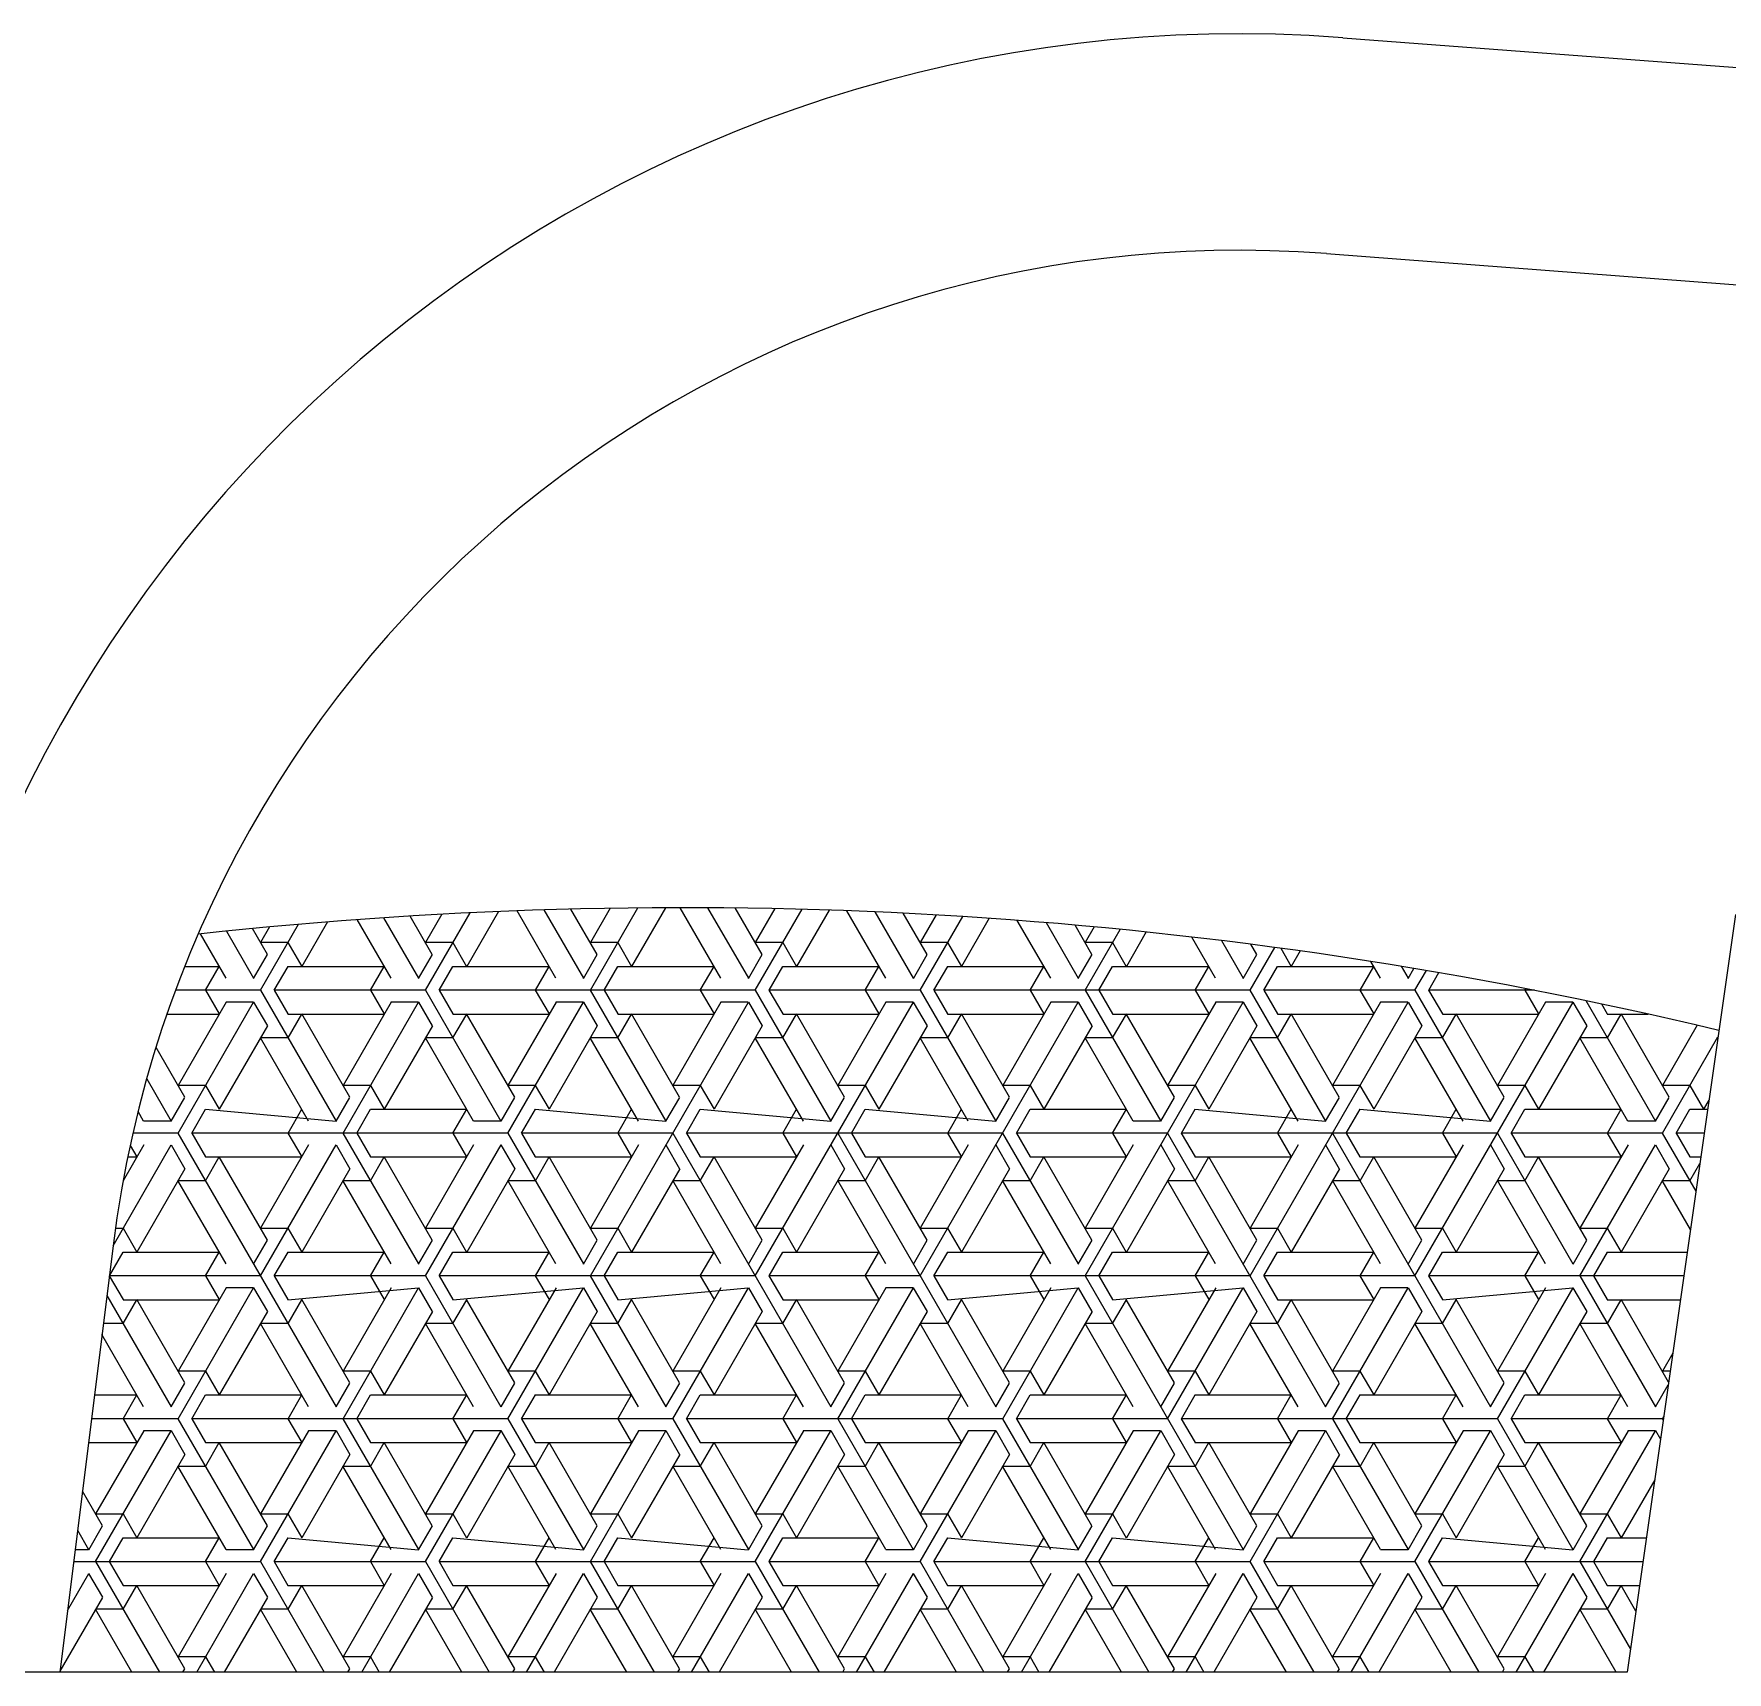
# Model space of a CAD drawing. Header units: inches. Extents: x 10 to 52.5, y 12.2 to 37.
# Drawn here: x 50.5187 to 50.8943, y 19.5071 to 19.8704 of the extents above; entities that cross this region are included whole.
import ezdxf

# ---------------------------------------------------------------- set-up
doc = ezdxf.new("R2010")
doc.units = ezdxf.units.IN
doc.header["$MEASUREMENT"] = 0
doc.layers.add('02', color=2, linetype='Continuous')

msp = doc.modelspace()

# ---------------------------------------------------------------- linework, layer by layer
at = {"layer": '02'}
for p, q in [((50.809, 19.86953), (51.01487, 19.85394)), ((50.80538, 19.82167), (51.01125, 19.80607)), ((50.59629, 19.67439), (50.60403, 19.66098)), ((50.60708, 19.66626), (50.60217, 19.67477)), ((50.60557, 19.65832), (50.61549, 19.6755)), ((50.60921, 19.67518), (50.60557, 19.66888)), ((50.62175, 19.67578), (50.61472, 19.6636)), ((50.63451, 19.66098), (50.62588, 19.67594)), ((50.63185, 19.67615), (50.64061, 19.66098)), ((50.64366, 19.66626), (50.63785, 19.67631)), ((50.64215, 19.65832), (50.65269, 19.67658)), ((50.64655, 19.67649), (50.64215, 19.66888)), ((50.65881, 19.67662), (50.65129, 19.6636)), ((50.67109, 19.66098), (50.66206, 19.67662)), ((50.66816, 19.67661), (50.67719, 19.66098)), ((50.68023, 19.66626), (50.67429, 19.67656)), ((50.68308, 19.67641), (50.67873, 19.66888)), ((50.67873, 19.65832), (50.68909, 19.67627)), ((50.69508, 19.67609), (50.68787, 19.6636)), ((50.70767, 19.66098), (50.69902, 19.67595)), ((50.70526, 19.6757), (50.71376, 19.66098)), ((50.71681, 19.66626), (50.71153, 19.67541)), ((50.71885, 19.67502), (50.7153, 19.66888)), ((50.7153, 19.65832), (50.72474, 19.67466)), ((50.73061, 19.67427), (50.72445, 19.6636)), ((50.8961, 19.67512), (50.8721, 19.50712)), ((50.56136, 19.66098), (50.55569, 19.6708)), ((50.56143, 19.67141), (50.56746, 19.66098)), ((50.57051, 19.66626), (50.5672, 19.67199)), ((50.569, 19.65832), (50.57744, 19.67294)), ((50.57101, 19.67236), (50.569, 19.66888)), ((50.58384, 19.67347), (50.57814, 19.6636)), ((50.59794, 19.66098), (50.59043, 19.67398)), ((50.74424, 19.66098), (50.73683, 19.67382)), ((50.74322, 19.67332), (50.75034, 19.66098)), ((50.75339, 19.66626), (50.74963, 19.67277)), ((50.7539, 19.67238), (50.75188, 19.66888)), ((50.75188, 19.65832), (50.75967, 19.67182)), ((50.76543, 19.67124), (50.76102, 19.6636)), ((50.57507, 19.66887), (50.56898, 19.66887)), ((50.57508, 19.6689), (50.57813, 19.66362)), ((50.61165, 19.66887), (50.60555, 19.66887)), ((50.61165, 19.6689), (50.6147, 19.66362)), ((50.64822, 19.66887), (50.64213, 19.66887)), ((50.64823, 19.6689), (50.65128, 19.66362)), ((50.6848, 19.66887), (50.6787, 19.66887)), ((50.68481, 19.6689), (50.68785, 19.66362)), ((50.72138, 19.66887), (50.71528, 19.66887)), ((50.72138, 19.6689), (50.72443, 19.66362)), ((50.75795, 19.66887), (50.75186, 19.66887)), ((50.75796, 19.6689), (50.76101, 19.66362)), ((50.78082, 19.66098), (50.77554, 19.67012)), ((50.78209, 19.66934), (50.78691, 19.66098)), ((50.78846, 19.65832), (50.79394, 19.66782)), ((50.78996, 19.66626), (50.78866, 19.66852)), ((50.79526, 19.66764), (50.79758, 19.66362)), ((50.79959, 19.66704), (50.7976, 19.6636)), ((50.55221, 19.6636), (50.55983, 19.6636)), ((50.55681, 19.65832), (50.55985, 19.6636)), ((50.56747, 19.66096), (50.57052, 19.66624)), ((50.57205, 19.65832), (50.57509, 19.6636)), ((50.57507, 19.6636), (50.59641, 19.6636)), ((50.59338, 19.65832), (50.59643, 19.6636)), ((50.60405, 19.66096), (50.6071, 19.66624)), ((50.60862, 19.65832), (50.61167, 19.6636)), ((50.61165, 19.6636), (50.63298, 19.6636)), ((50.62996, 19.65832), (50.63301, 19.6636)), ((50.64063, 19.66096), (50.64367, 19.66624)), ((50.6452, 19.65832), (50.64825, 19.6636)), ((50.64822, 19.6636), (50.66956, 19.6636)), ((50.66653, 19.65832), (50.66958, 19.6636)), ((50.6772, 19.66096), (50.68025, 19.66624)), ((50.68177, 19.65832), (50.68482, 19.6636)), ((50.6848, 19.6636), (50.70614, 19.6636)), ((50.70311, 19.65832), (50.70616, 19.6636)), ((50.71378, 19.66096), (50.71683, 19.66624)), ((50.71835, 19.65832), (50.7214, 19.6636)), ((50.72138, 19.6636), (50.74271, 19.6636)), ((50.73969, 19.65832), (50.74274, 19.6636)), ((50.75036, 19.66096), (50.7534, 19.66624)), ((50.75493, 19.65832), (50.75798, 19.6636)), ((50.75795, 19.6636), (50.77929, 19.6636)), ((50.77626, 19.65832), (50.77931, 19.6636)), ((50.78693, 19.66096), (50.78998, 19.66624)), ((50.7915, 19.65832), (50.79455, 19.6636)), ((50.79453, 19.6636), (50.81586, 19.6636)), ((50.81284, 19.65832), (50.81589, 19.6636)), ((50.81739, 19.66098), (50.81524, 19.66471)), ((50.82196, 19.66364), (50.82349, 19.66098)), ((50.82351, 19.66096), (50.82478, 19.66317)), ((50.82503, 19.65832), (50.82756, 19.6627)), ((50.82808, 19.65832), (50.83033, 19.66222)), ((50.56898, 19.65832), (50.55018, 19.65832)), ((50.56138, 19.65568), (50.55071, 19.6372)), ((50.55071, 19.62665), (50.56747, 19.65568)), ((50.55679, 19.65834), (50.55984, 19.65306)), ((50.56745, 19.65568), (50.56136, 19.65568)), ((50.56746, 19.6557), (50.57051, 19.65042)), ((50.56898, 19.65834), (50.58575, 19.6293)), ((50.60555, 19.65832), (50.57202, 19.65832)), ((50.57203, 19.65834), (50.57508, 19.65306)), ((50.59795, 19.65568), (50.58729, 19.6372)), ((50.58729, 19.62665), (50.60405, 19.65568)), ((50.59337, 19.65834), (50.59641, 19.65306)), ((50.60403, 19.65568), (50.59793, 19.65568)), ((50.60403, 19.6557), (50.60708, 19.65042)), ((50.60556, 19.65834), (50.62232, 19.6293)), ((50.6787, 19.65832), (50.6086, 19.65832)), ((50.60861, 19.65834), (50.61165, 19.65306)), ((50.63453, 19.65568), (50.62386, 19.6372)), ((50.62386, 19.62665), (50.64063, 19.65568)), ((50.62994, 19.65834), (50.63299, 19.65306)), ((50.6406, 19.65568), (50.63451, 19.65568)), ((50.64061, 19.6557), (50.64366, 19.65042)), ((50.64213, 19.65834), (50.6589, 19.6293)), ((50.64215, 19.59497), (50.6772, 19.65568)), ((50.64518, 19.65834), (50.64823, 19.65306)), ((50.67111, 19.65568), (50.66044, 19.6372)), ((50.66652, 19.65834), (50.66957, 19.65306)), ((50.67718, 19.65568), (50.67108, 19.65568)), ((50.67719, 19.6557), (50.68023, 19.65042)), ((50.67871, 19.65834), (50.69547, 19.6293)), ((50.67873, 19.59497), (50.71378, 19.65568)), ((50.71528, 19.65832), (50.68175, 19.65832)), ((50.68176, 19.65834), (50.68481, 19.65306)), ((50.70768, 19.65568), (50.69701, 19.6372)), ((50.70309, 19.65834), (50.70614, 19.65306)), ((50.71376, 19.65568), (50.70766, 19.65568)), ((50.71376, 19.6557), (50.71681, 19.65042)), ((50.71529, 19.65834), (50.73205, 19.6293)), ((50.7153, 19.59497), (50.75036, 19.65568)), ((50.71833, 19.65834), (50.72138, 19.65306)), ((50.78843, 19.65832), (50.71833, 19.65832)), ((50.74426, 19.65568), (50.73359, 19.6372)), ((50.73967, 19.65834), (50.74272, 19.65306)), ((50.75033, 19.65568), (50.74424, 19.65568)), ((50.75034, 19.6557), (50.75339, 19.65042)), ((50.75186, 19.65834), (50.76863, 19.6293)), ((50.75188, 19.59497), (50.78693, 19.65568)), ((50.75491, 19.65834), (50.75796, 19.65306)), ((50.78084, 19.65568), (50.77017, 19.6372)), ((50.77625, 19.65834), (50.77929, 19.65306)), ((50.78691, 19.65568), (50.78081, 19.65568)), ((50.78691, 19.6557), (50.78996, 19.65042)), ((50.78844, 19.65834), (50.8052, 19.6293)), ((50.78846, 19.59497), (50.82351, 19.65568)), ((50.82501, 19.65832), (50.79148, 19.65832)), ((50.79149, 19.65834), (50.79453, 19.65306)), ((50.81741, 19.65568), (50.80674, 19.6372)), ((50.81282, 19.65834), (50.81587, 19.65306)), ((50.82348, 19.65568), (50.81739, 19.65568)), ((50.82349, 19.6557), (50.82654, 19.65042)), ((50.82501, 19.65834), (50.84178, 19.6293)), ((50.82503, 19.59497), (50.86008, 19.65568)), ((50.82806, 19.65834), (50.83111, 19.65306)), ((50.85154, 19.65832), (50.82806, 19.65832)), ((50.85399, 19.65568), (50.84332, 19.6372)), ((50.8494, 19.65834), (50.85245, 19.65306)), ((50.84942, 19.65832), (50.84963, 19.65869)), ((50.86006, 19.65568), (50.85396, 19.65568)), ((50.86007, 19.6557), (50.86311, 19.65042)), ((50.86293, 19.65602), (50.87835, 19.6293)), ((50.54828, 19.65304), (50.55983, 19.65304)), ((50.57507, 19.65304), (50.59641, 19.65304)), ((50.57509, 19.64776), (50.57814, 19.65304)), ((50.58879, 19.63458), (50.57813, 19.65306)), ((50.61165, 19.65304), (50.63298, 19.65304)), ((50.61167, 19.64776), (50.61472, 19.65304)), ((50.62537, 19.63458), (50.6147, 19.65306)), ((50.64822, 19.65304), (50.66956, 19.65304)), ((50.64825, 19.64776), (50.65129, 19.65304)), ((50.66195, 19.63458), (50.65128, 19.65306)), ((50.6848, 19.65304), (50.70614, 19.65304)), ((50.68482, 19.64776), (50.68787, 19.65304)), ((50.69852, 19.63458), (50.68785, 19.65306)), ((50.72138, 19.65304), (50.74271, 19.65304)), ((50.7214, 19.64776), (50.72445, 19.65304)), ((50.7351, 19.63458), (50.72443, 19.65306)), ((50.75795, 19.65304), (50.77929, 19.65304)), ((50.75798, 19.64776), (50.76102, 19.65304)), ((50.77167, 19.63458), (50.76101, 19.65306)), ((50.79453, 19.65304), (50.81586, 19.65304)), ((50.79455, 19.64776), (50.7976, 19.65304)), ((50.80825, 19.63458), (50.79758, 19.65306)), ((50.8311, 19.65304), (50.85244, 19.65304)), ((50.83113, 19.64776), (50.83418, 19.65304)), ((50.84483, 19.63458), (50.83416, 19.65306)), ((50.8664, 19.65529), (50.86769, 19.65306)), ((50.86768, 19.65304), (50.87677, 19.65304)), ((50.8677, 19.64776), (50.87075, 19.65304)), ((50.8814, 19.63458), (50.87073, 19.65306)), ((50.57052, 19.6504), (50.55985, 19.63193)), ((50.6071, 19.6504), (50.59643, 19.63193)), ((50.64367, 19.6504), (50.63301, 19.63193)), ((50.68025, 19.6504), (50.66958, 19.63193)), ((50.71683, 19.6504), (50.70616, 19.63193)), ((50.7534, 19.6504), (50.74274, 19.63193)), ((50.78998, 19.6504), (50.77931, 19.63193)), ((50.82656, 19.6504), (50.81589, 19.63193)), ((50.86313, 19.6504), (50.85246, 19.63193)), ((50.8876, 19.65056), (50.8799, 19.6372)), ((50.8799, 19.62665), (50.89222, 19.64799)), ((50.55222, 19.63458), (50.54584, 19.64564)), ((50.57965, 19.6293), (50.56898, 19.64778)), ((50.57507, 19.64776), (50.56898, 19.64776)), ((50.61165, 19.64776), (50.60555, 19.64776)), ((50.61623, 19.6293), (50.60556, 19.64778)), ((50.6528, 19.6293), (50.64213, 19.64778)), ((50.64822, 19.64776), (50.64213, 19.64776)), ((50.6848, 19.64776), (50.6787, 19.64776)), ((50.68938, 19.6293), (50.67871, 19.64778)), ((50.72138, 19.64776), (50.71528, 19.64776)), ((50.72595, 19.6293), (50.71529, 19.64778)), ((50.76253, 19.6293), (50.75186, 19.64778)), ((50.75795, 19.64776), (50.75186, 19.64776)), ((50.79453, 19.64776), (50.78843, 19.64776)), ((50.79911, 19.6293), (50.78844, 19.64778)), ((50.83568, 19.6293), (50.82501, 19.64778)), ((50.8311, 19.64776), (50.82501, 19.64776)), ((50.86768, 19.64776), (50.86158, 19.64776)), ((50.87226, 19.6293), (50.86159, 19.64778)), ((50.54376, 19.63867), (50.54917, 19.6293)), ((50.55678, 19.6372), (50.55069, 19.6372)), ((50.55679, 19.63722), (50.55984, 19.63194)), ((50.59336, 19.6372), (50.58726, 19.6372)), ((50.59337, 19.63722), (50.59641, 19.63194)), ((50.62994, 19.6372), (50.62384, 19.6372)), ((50.62994, 19.63722), (50.63299, 19.63194)), ((50.66651, 19.6372), (50.66042, 19.6372)), ((50.66652, 19.63722), (50.66957, 19.63194)), ((50.70309, 19.6372), (50.69699, 19.6372)), ((50.70309, 19.63722), (50.70614, 19.63194)), ((50.73966, 19.6372), (50.73357, 19.6372)), ((50.73967, 19.63722), (50.74272, 19.63194)), ((50.77624, 19.6372), (50.77014, 19.6372)), ((50.77625, 19.63722), (50.77929, 19.63194)), ((50.81282, 19.6372), (50.80672, 19.6372)), ((50.81282, 19.63722), (50.81587, 19.63194)), ((50.84939, 19.6372), (50.8433, 19.6372)), ((50.8494, 19.63722), (50.85245, 19.63194)), ((50.88597, 19.6372), (50.87987, 19.6372)), ((50.88597, 19.63722), (50.88902, 19.63194)), ((50.54919, 19.62929), (50.55223, 19.63456)), ((50.58576, 19.62929), (50.58881, 19.63456)), ((50.62234, 19.62929), (50.62539, 19.63456)), ((50.65891, 19.62929), (50.66196, 19.63456)), ((50.69549, 19.62929), (50.69854, 19.63456)), ((50.73207, 19.62929), (50.73512, 19.63456)), ((50.76864, 19.62929), (50.77169, 19.63456)), ((50.80522, 19.62929), (50.80827, 19.63456)), ((50.8418, 19.62929), (50.84484, 19.63456)), ((50.87837, 19.62929), (50.88142, 19.63456)), ((50.89022, 19.63396), (50.88904, 19.63193)), ((50.54307, 19.6293), (50.54184, 19.63143)), ((50.54916, 19.62928), (50.54307, 19.62928)), ((50.55376, 19.62665), (50.55681, 19.63193)), ((50.55678, 19.63192), (50.58574, 19.62928)), ((50.57509, 19.62665), (50.57814, 19.63193)), ((50.59033, 19.62665), (50.59338, 19.63193)), ((50.59336, 19.63192), (50.6147, 19.63192)), ((50.61167, 19.62665), (50.61472, 19.63193)), ((50.62232, 19.62928), (50.61622, 19.62928)), ((50.62691, 19.62665), (50.62996, 19.63193)), ((50.62994, 19.63192), (50.65889, 19.62928)), ((50.64825, 19.62665), (50.65129, 19.63193)), ((50.66349, 19.62665), (50.66653, 19.63193)), ((50.66651, 19.63192), (50.69547, 19.62928)), ((50.68482, 19.62665), (50.68787, 19.63193)), ((50.70006, 19.62665), (50.70311, 19.63193)), ((50.70309, 19.63192), (50.73204, 19.62928)), ((50.7214, 19.62665), (50.72445, 19.63193)), ((50.73664, 19.62665), (50.73969, 19.63193)), ((50.73966, 19.63192), (50.761, 19.63192)), ((50.75798, 19.62665), (50.76102, 19.63193)), ((50.76862, 19.62928), (50.76252, 19.62928)), ((50.77322, 19.62665), (50.77626, 19.63193)), ((50.77624, 19.63192), (50.8052, 19.62928)), ((50.79455, 19.62665), (50.7976, 19.63193)), ((50.80979, 19.62665), (50.81284, 19.63193)), ((50.81282, 19.63192), (50.84177, 19.62928)), ((50.83113, 19.62665), (50.83418, 19.63193)), ((50.84637, 19.62665), (50.84942, 19.63193)), ((50.84939, 19.63192), (50.87073, 19.63192)), ((50.8677, 19.62665), (50.87075, 19.63193)), ((50.87835, 19.62928), (50.87225, 19.62928)), ((50.88294, 19.62665), (50.88599, 19.63193)), ((50.88597, 19.63192), (50.88992, 19.63192)), ((50.55069, 19.62664), (50.5407, 19.62664)), ((50.55069, 19.62666), (50.58575, 19.56595)), ((50.55374, 19.62666), (50.55679, 19.62138)), ((50.62384, 19.62664), (50.55374, 19.62664)), ((50.57508, 19.62666), (50.57813, 19.62138)), ((50.58727, 19.62666), (50.60403, 19.59763)), ((50.59032, 19.62666), (50.59337, 19.62138)), ((50.61165, 19.62666), (50.6147, 19.62138)), ((50.62385, 19.62666), (50.64061, 19.59763)), ((50.62689, 19.62666), (50.62994, 19.62138)), ((50.66042, 19.62664), (50.62689, 19.62664)), ((50.64823, 19.62666), (50.65128, 19.62138)), ((50.66042, 19.62666), (50.69547, 19.56595)), ((50.73357, 19.62664), (50.66346, 19.62664)), ((50.66347, 19.62666), (50.66652, 19.62138)), ((50.68481, 19.62666), (50.68785, 19.62138)), ((50.697, 19.62666), (50.73205, 19.56595)), ((50.70005, 19.62666), (50.70309, 19.62138)), ((50.72138, 19.62666), (50.72443, 19.62138)), ((50.73357, 19.62666), (50.75034, 19.59763)), ((50.73662, 19.62666), (50.73967, 19.62138)), ((50.77014, 19.62664), (50.73662, 19.62664)), ((50.75796, 19.62666), (50.76101, 19.62138)), ((50.77015, 19.62666), (50.8052, 19.56595)), ((50.8433, 19.62664), (50.77319, 19.62664)), ((50.7732, 19.62666), (50.77625, 19.62138)), ((50.79453, 19.62666), (50.79758, 19.62138)), ((50.80673, 19.62666), (50.84178, 19.56595)), ((50.80977, 19.62666), (50.81282, 19.62138)), ((50.83111, 19.62666), (50.83416, 19.62138)), ((50.8433, 19.62666), (50.86007, 19.59763)), ((50.87987, 19.62664), (50.84634, 19.62664)), ((50.84635, 19.62666), (50.8494, 19.62138)), ((50.86769, 19.62666), (50.87073, 19.62138)), ((50.87988, 19.62666), (50.88733, 19.61376)), ((50.88917, 19.62664), (50.88292, 19.62664)), ((50.88293, 19.62666), (50.88597, 19.62138)), ((50.53629, 19.60166), (50.54919, 19.62401)), ((50.54309, 19.62401), (50.53852, 19.61608)), ((50.54009, 19.62391), (50.54155, 19.62138)), ((50.54917, 19.62402), (50.55222, 19.61874)), ((50.57967, 19.62401), (50.569, 19.60553)), ((50.569, 19.59497), (50.58576, 19.62401)), ((50.58575, 19.62402), (50.58879, 19.61874)), ((50.61624, 19.62401), (50.60557, 19.60553)), ((50.60557, 19.59497), (50.62234, 19.62401)), ((50.62232, 19.62402), (50.62537, 19.61874)), ((50.65282, 19.62401), (50.64215, 19.60553)), ((50.6589, 19.62402), (50.66195, 19.61874)), ((50.68939, 19.62401), (50.67873, 19.60553)), ((50.69547, 19.62402), (50.69852, 19.61874)), ((50.72597, 19.62401), (50.7153, 19.60553)), ((50.73205, 19.62402), (50.7351, 19.61874)), ((50.76255, 19.62401), (50.75188, 19.60553)), ((50.76863, 19.62402), (50.77167, 19.61874)), ((50.79912, 19.62401), (50.78846, 19.60553)), ((50.8052, 19.62402), (50.80825, 19.61874)), ((50.8357, 19.62401), (50.82503, 19.60553)), ((50.84178, 19.62402), (50.84483, 19.61874)), ((50.87228, 19.62401), (50.86161, 19.60553)), ((50.86161, 19.59497), (50.87837, 19.62401)), ((50.87835, 19.62402), (50.8814, 19.61874)), ((50.53955, 19.62136), (50.54154, 19.62136)), ((50.55223, 19.61873), (50.54157, 19.60025)), ((50.55678, 19.62136), (50.57812, 19.62136)), ((50.55681, 19.61609), (50.55985, 19.62137)), ((50.57051, 19.60291), (50.55984, 19.62138)), ((50.58881, 19.61873), (50.57814, 19.60025)), ((50.59336, 19.62136), (50.6147, 19.62136)), ((50.59338, 19.61609), (50.59643, 19.62137)), ((50.60708, 19.60291), (50.59641, 19.62138)), ((50.62539, 19.61873), (50.61472, 19.60025)), ((50.62994, 19.62136), (50.65127, 19.62136)), ((50.62996, 19.61609), (50.63301, 19.62137)), ((50.64366, 19.60291), (50.63299, 19.62138)), ((50.66196, 19.61873), (50.65129, 19.60025)), ((50.66651, 19.62136), (50.68785, 19.62136)), ((50.66653, 19.61609), (50.66958, 19.62137)), ((50.68023, 19.60291), (50.66957, 19.62138)), ((50.69854, 19.61873), (50.68787, 19.60025)), ((50.70309, 19.62136), (50.72442, 19.62136)), ((50.70311, 19.61609), (50.70616, 19.62137)), ((50.71681, 19.60291), (50.70614, 19.62138)), ((50.73512, 19.61873), (50.72445, 19.60025)), ((50.73966, 19.62136), (50.761, 19.62136)), ((50.73969, 19.61609), (50.74274, 19.62137)), ((50.75339, 19.60291), (50.74272, 19.62138)), ((50.77169, 19.61873), (50.76102, 19.60025)), ((50.77624, 19.62136), (50.79758, 19.62136)), ((50.77626, 19.61609), (50.77931, 19.62137)), ((50.78996, 19.60291), (50.77929, 19.62138)), ((50.80827, 19.61873), (50.7976, 19.60025)), ((50.81282, 19.62136), (50.83415, 19.62136)), ((50.81284, 19.61609), (50.81589, 19.62137)), ((50.82654, 19.60291), (50.81587, 19.62138)), ((50.84484, 19.61873), (50.83418, 19.60025)), ((50.84939, 19.62136), (50.87073, 19.62136)), ((50.84942, 19.61609), (50.85246, 19.62137)), ((50.86311, 19.60291), (50.85245, 19.62138)), ((50.88142, 19.61873), (50.87075, 19.60025)), ((50.88597, 19.62136), (50.88842, 19.62136)), ((50.88599, 19.61609), (50.88821, 19.61993)), ((50.56136, 19.59763), (50.55069, 19.6161)), ((50.55678, 19.61608), (50.55069, 19.61608)), ((50.59336, 19.61608), (50.58726, 19.61608)), ((50.59794, 19.59763), (50.58727, 19.6161)), ((50.62994, 19.61608), (50.62384, 19.61608)), ((50.63451, 19.59763), (50.62385, 19.6161)), ((50.67109, 19.59763), (50.66042, 19.6161)), ((50.66651, 19.61608), (50.66042, 19.61608)), ((50.70309, 19.61608), (50.69699, 19.61608)), ((50.70767, 19.59763), (50.697, 19.6161)), ((50.74424, 19.59763), (50.73357, 19.6161)), ((50.73966, 19.61608), (50.73357, 19.61608)), ((50.77624, 19.61608), (50.77014, 19.61608)), ((50.78082, 19.59763), (50.77015, 19.6161)), ((50.81282, 19.61608), (50.80672, 19.61608)), ((50.81739, 19.59763), (50.80673, 19.6161)), ((50.85397, 19.59763), (50.8433, 19.6161)), ((50.84939, 19.61608), (50.8433, 19.61608)), ((50.88597, 19.61608), (50.87987, 19.61608)), ((50.88612, 19.60529), (50.87988, 19.6161)), ((50.5385, 19.60552), (50.5368, 19.60552)), ((50.5385, 19.60555), (50.54155, 19.60027)), ((50.56747, 19.59761), (50.57052, 19.60289)), ((50.57507, 19.60552), (50.56898, 19.60552)), ((50.57508, 19.60555), (50.57813, 19.60027)), ((50.60405, 19.59761), (50.6071, 19.60289)), ((50.61165, 19.60552), (50.60555, 19.60552)), ((50.61165, 19.60555), (50.6147, 19.60027)), ((50.64063, 19.59761), (50.64367, 19.60289)), ((50.64822, 19.60552), (50.64213, 19.60552)), ((50.64823, 19.60555), (50.65128, 19.60027)), ((50.6772, 19.59761), (50.68025, 19.60289)), ((50.6848, 19.60552), (50.6787, 19.60552)), ((50.68481, 19.60555), (50.68785, 19.60027)), ((50.71378, 19.59761), (50.71683, 19.60289)), ((50.72138, 19.60552), (50.71528, 19.60552)), ((50.72138, 19.60555), (50.72443, 19.60027)), ((50.75036, 19.59761), (50.7534, 19.60289)), ((50.75795, 19.60552), (50.75186, 19.60552)), ((50.75796, 19.60555), (50.76101, 19.60027)), ((50.78693, 19.59761), (50.78998, 19.60289)), ((50.79453, 19.60552), (50.78843, 19.60552)), ((50.79453, 19.60555), (50.79758, 19.60027)), ((50.82351, 19.59761), (50.82656, 19.60289)), ((50.8311, 19.60552), (50.82501, 19.60552)), ((50.83111, 19.60555), (50.83416, 19.60027)), ((50.86008, 19.59761), (50.86313, 19.60289)), ((50.86768, 19.60552), (50.86158, 19.60552)), ((50.86769, 19.60555), (50.87073, 19.60027)), ((50.53629, 19.60165), (50.52447, 19.50712)), ((50.53547, 19.59497), (50.53852, 19.60025)), ((50.5385, 19.60024), (50.55983, 19.60024)), ((50.55681, 19.59497), (50.55985, 19.60025)), ((50.57205, 19.59497), (50.57509, 19.60025)), ((50.57507, 19.60024), (50.59641, 19.60024)), ((50.59338, 19.59497), (50.59643, 19.60025)), ((50.60862, 19.59497), (50.61167, 19.60025)), ((50.61165, 19.60024), (50.63298, 19.60024)), ((50.62996, 19.59497), (50.63301, 19.60025)), ((50.6452, 19.59497), (50.64825, 19.60025)), ((50.64822, 19.60024), (50.66956, 19.60024)), ((50.66653, 19.59497), (50.66958, 19.60025)), ((50.68177, 19.59497), (50.68482, 19.60025)), ((50.6848, 19.60024), (50.70614, 19.60024)), ((50.70311, 19.59497), (50.70616, 19.60025)), ((50.71835, 19.59497), (50.7214, 19.60025)), ((50.72138, 19.60024), (50.74271, 19.60024)), ((50.73969, 19.59497), (50.74274, 19.60025)), ((50.75493, 19.59497), (50.75798, 19.60025)), ((50.75795, 19.60024), (50.77929, 19.60024)), ((50.77626, 19.59497), (50.77931, 19.60025)), ((50.7915, 19.59497), (50.79455, 19.60025)), ((50.79453, 19.60024), (50.81586, 19.60024)), ((50.81284, 19.59497), (50.81589, 19.60025)), ((50.82808, 19.59497), (50.83113, 19.60025)), ((50.8311, 19.60024), (50.85244, 19.60024)), ((50.84942, 19.59497), (50.85246, 19.60025)), ((50.86466, 19.59497), (50.8677, 19.60025)), ((50.86768, 19.60024), (50.8854, 19.60024)), ((50.53545, 19.59499), (50.5385, 19.58971)), ((50.56898, 19.59496), (50.53545, 19.59496)), ((50.56138, 19.59233), (50.55071, 19.57385)), ((50.55071, 19.56329), (50.56747, 19.59233)), ((50.55679, 19.59499), (50.55984, 19.58971)), ((50.56745, 19.59233), (50.56136, 19.59233)), ((50.56746, 19.59235), (50.57051, 19.58707)), ((50.60555, 19.59496), (50.57202, 19.59496)), ((50.57203, 19.59499), (50.57508, 19.58971)), ((50.57507, 19.58969), (50.60403, 19.59233)), ((50.59795, 19.59233), (50.58729, 19.57385)), ((50.58729, 19.56329), (50.60405, 19.59233)), ((50.59337, 19.59499), (50.59641, 19.58971)), ((50.60403, 19.59235), (50.60708, 19.58707)), ((50.60556, 19.59499), (50.62232, 19.56595)), ((50.6787, 19.59496), (50.6086, 19.59496)), ((50.60861, 19.59499), (50.61165, 19.58971)), ((50.61165, 19.58969), (50.6406, 19.59233)), ((50.63453, 19.59233), (50.62386, 19.57385)), ((50.62386, 19.56329), (50.64063, 19.59233)), ((50.62994, 19.59499), (50.63299, 19.58971)), ((50.64061, 19.59235), (50.64366, 19.58707)), ((50.64213, 19.59499), (50.6589, 19.56595)), ((50.64518, 19.59499), (50.64823, 19.58971)), ((50.64822, 19.58969), (50.67718, 19.59233)), ((50.67111, 19.59233), (50.66044, 19.57385)), ((50.66044, 19.56329), (50.6772, 19.59233)), ((50.66652, 19.59499), (50.66957, 19.58971)), ((50.67719, 19.59235), (50.68023, 19.58707)), ((50.71528, 19.59496), (50.68175, 19.59496)), ((50.68176, 19.59499), (50.68481, 19.58971)), ((50.70768, 19.59233), (50.69701, 19.57385)), ((50.69701, 19.56329), (50.71378, 19.59233)), ((50.70309, 19.59499), (50.70614, 19.58971)), ((50.71376, 19.59233), (50.70766, 19.59233)), ((50.71376, 19.59235), (50.71681, 19.58707)), ((50.71833, 19.59499), (50.72138, 19.58971)), ((50.78843, 19.59496), (50.71833, 19.59496)), ((50.72138, 19.58969), (50.75033, 19.59233)), ((50.74426, 19.59233), (50.73359, 19.57385)), ((50.73359, 19.56329), (50.75036, 19.59233)), ((50.73967, 19.59499), (50.74272, 19.58971)), ((50.75034, 19.59235), (50.75339, 19.58707)), ((50.75186, 19.59499), (50.78691, 19.53428)), ((50.75491, 19.59499), (50.75796, 19.58971)), ((50.75795, 19.58969), (50.78691, 19.59233)), ((50.78084, 19.59233), (50.77017, 19.57385)), ((50.77017, 19.56329), (50.78693, 19.59233)), ((50.77625, 19.59499), (50.77929, 19.58971)), ((50.78691, 19.59235), (50.78996, 19.58707)), ((50.82501, 19.59496), (50.79148, 19.59496)), ((50.79149, 19.59499), (50.79453, 19.58971)), ((50.81741, 19.59233), (50.80674, 19.57385)), ((50.80674, 19.56329), (50.82351, 19.59233)), ((50.81282, 19.59499), (50.81587, 19.58971)), ((50.82348, 19.59233), (50.81739, 19.59233)), ((50.82349, 19.59235), (50.82654, 19.58707)), ((50.82806, 19.59499), (50.83111, 19.58971)), ((50.88465, 19.59496), (50.82806, 19.59496)), ((50.8311, 19.58969), (50.86006, 19.59233)), ((50.85399, 19.59233), (50.84332, 19.57385)), ((50.84332, 19.56329), (50.86008, 19.59233)), ((50.8494, 19.59499), (50.85245, 19.58971)), ((50.86007, 19.59235), (50.86311, 19.58707)), ((50.86159, 19.59499), (50.87835, 19.56595)), ((50.86464, 19.59499), (50.86769, 19.58971)), ((50.53491, 19.59065), (50.54917, 19.56595)), ((50.5385, 19.58969), (50.55983, 19.58969)), ((50.53852, 19.58441), (50.54157, 19.58969)), ((50.55222, 19.57123), (50.54155, 19.58971)), ((50.57509, 19.58441), (50.57814, 19.58969)), ((50.58879, 19.57123), (50.57813, 19.58971)), ((50.61167, 19.58441), (50.61472, 19.58969)), ((50.62537, 19.57123), (50.6147, 19.58971)), ((50.64825, 19.58441), (50.65129, 19.58969)), ((50.66195, 19.57123), (50.65128, 19.58971)), ((50.6848, 19.58969), (50.70614, 19.58969)), ((50.68482, 19.58441), (50.68787, 19.58969)), ((50.69852, 19.57123), (50.68785, 19.58971)), ((50.7214, 19.58441), (50.72445, 19.58969)), ((50.7351, 19.57123), (50.72443, 19.58971)), ((50.75798, 19.58441), (50.76102, 19.58969)), ((50.77167, 19.57123), (50.76101, 19.58971)), ((50.79453, 19.58969), (50.81586, 19.58969)), ((50.79455, 19.58441), (50.7976, 19.58969)), ((50.80825, 19.57123), (50.79758, 19.58971)), ((50.83113, 19.58441), (50.83418, 19.58969)), ((50.84483, 19.57123), (50.83416, 19.58971)), ((50.86768, 19.58969), (50.88389, 19.58969)), ((50.8677, 19.58441), (50.87075, 19.58969)), ((50.88128, 19.57144), (50.87073, 19.58971)), ((50.5385, 19.58441), (50.53413, 19.58441)), ((50.57052, 19.58705), (50.55985, 19.56857)), ((50.57965, 19.56595), (50.56898, 19.58443)), ((50.57507, 19.58441), (50.56898, 19.58441)), ((50.6071, 19.58705), (50.59643, 19.56857)), ((50.61165, 19.58441), (50.60555, 19.58441)), ((50.61623, 19.56595), (50.60556, 19.58443)), ((50.64367, 19.58705), (50.63301, 19.56857)), ((50.6528, 19.56595), (50.64213, 19.58443)), ((50.64822, 19.58441), (50.64213, 19.58441)), ((50.68025, 19.58705), (50.66958, 19.56857)), ((50.6848, 19.58441), (50.6787, 19.58441)), ((50.68938, 19.56595), (50.67871, 19.58443)), ((50.71683, 19.58705), (50.70616, 19.56857)), ((50.72138, 19.58441), (50.71528, 19.58441)), ((50.72595, 19.56595), (50.71529, 19.58443)), ((50.7534, 19.58705), (50.74274, 19.56857)), ((50.76253, 19.56595), (50.75186, 19.58443)), ((50.75795, 19.58441), (50.75186, 19.58441)), ((50.78998, 19.58705), (50.77931, 19.56857)), ((50.79453, 19.58441), (50.78843, 19.58441)), ((50.79911, 19.56595), (50.78844, 19.58443)), ((50.82656, 19.58705), (50.81589, 19.56857)), ((50.83568, 19.56595), (50.82501, 19.58443)), ((50.8311, 19.58441), (50.82501, 19.58441)), ((50.86313, 19.58705), (50.85246, 19.56857)), ((50.86768, 19.58441), (50.86158, 19.58441)), ((50.87226, 19.56595), (50.86159, 19.58443)), ((50.54307, 19.56595), (50.53383, 19.58197)), ((50.8822, 19.57784), (50.8799, 19.57385)), ((50.55678, 19.57385), (50.55069, 19.57385)), ((50.55679, 19.57387), (50.55984, 19.56859)), ((50.59336, 19.57385), (50.58726, 19.57385)), ((50.59337, 19.57387), (50.59641, 19.56859)), ((50.62994, 19.57385), (50.62384, 19.57385)), ((50.62994, 19.57387), (50.63299, 19.56859)), ((50.66651, 19.57385), (50.66042, 19.57385)), ((50.66652, 19.57387), (50.66957, 19.56859)), ((50.70309, 19.57385), (50.69699, 19.57385)), ((50.70309, 19.57387), (50.70614, 19.56859)), ((50.73966, 19.57385), (50.73357, 19.57385)), ((50.73967, 19.57387), (50.74272, 19.56859)), ((50.77624, 19.57385), (50.77014, 19.57385)), ((50.77625, 19.57387), (50.77929, 19.56859)), ((50.81282, 19.57385), (50.80672, 19.57385)), ((50.81282, 19.57387), (50.81587, 19.56859)), ((50.84939, 19.57385), (50.8433, 19.57385)), ((50.8494, 19.57387), (50.85245, 19.56859)), ((50.88163, 19.57385), (50.87987, 19.57385)), ((50.54919, 19.56593), (50.55223, 19.57121)), ((50.58576, 19.56593), (50.58881, 19.57121)), ((50.62234, 19.56593), (50.62539, 19.57121)), ((50.65891, 19.56593), (50.66196, 19.57121)), ((50.69549, 19.56593), (50.69854, 19.57121)), ((50.73207, 19.56593), (50.73512, 19.57121)), ((50.76864, 19.56593), (50.77169, 19.57121)), ((50.80522, 19.56593), (50.80827, 19.57121)), ((50.8418, 19.56593), (50.84484, 19.57121)), ((50.87837, 19.56593), (50.8812, 19.57083)), ((50.53215, 19.56857), (50.54154, 19.56857)), ((50.53852, 19.56329), (50.54157, 19.56857)), ((50.55376, 19.56329), (50.55681, 19.56857)), ((50.55678, 19.56857), (50.57812, 19.56857)), ((50.57509, 19.56329), (50.57814, 19.56857)), ((50.59033, 19.56329), (50.59338, 19.56857)), ((50.59336, 19.56857), (50.6147, 19.56857)), ((50.61167, 19.56329), (50.61472, 19.56857)), ((50.62691, 19.56329), (50.62996, 19.56857)), ((50.62994, 19.56857), (50.65127, 19.56857)), ((50.64825, 19.56329), (50.65129, 19.56857)), ((50.66349, 19.56329), (50.66653, 19.56857)), ((50.66651, 19.56857), (50.68785, 19.56857)), ((50.68482, 19.56329), (50.68787, 19.56857)), ((50.70006, 19.56329), (50.70311, 19.56857)), ((50.70309, 19.56857), (50.72442, 19.56857)), ((50.7214, 19.56329), (50.72445, 19.56857)), ((50.73664, 19.56329), (50.73969, 19.56857)), ((50.73966, 19.56857), (50.761, 19.56857)), ((50.75798, 19.56329), (50.76102, 19.56857)), ((50.77322, 19.56329), (50.77626, 19.56857)), ((50.77624, 19.56857), (50.79758, 19.56857)), ((50.79455, 19.56329), (50.7976, 19.56857)), ((50.80979, 19.56329), (50.81284, 19.56857)), ((50.81282, 19.56857), (50.83415, 19.56857)), ((50.83113, 19.56329), (50.83418, 19.56857)), ((50.84637, 19.56329), (50.84942, 19.56857)), ((50.84939, 19.56857), (50.87073, 19.56857)), ((50.8677, 19.56329), (50.87075, 19.56857)), ((50.55069, 19.56329), (50.53149, 19.56329)), ((50.5385, 19.56331), (50.54155, 19.55803)), ((50.55069, 19.56331), (50.56746, 19.53428)), ((50.55374, 19.56331), (50.55679, 19.55803)), ((50.62384, 19.56329), (50.55374, 19.56329)), ((50.57508, 19.56331), (50.57813, 19.55803)), ((50.58727, 19.56331), (50.60403, 19.53428)), ((50.59032, 19.56331), (50.59337, 19.55803)), ((50.61165, 19.56331), (50.6147, 19.55803)), ((50.62385, 19.56331), (50.64061, 19.53428)), ((50.62689, 19.56331), (50.62994, 19.55803)), ((50.66042, 19.56329), (50.62689, 19.56329)), ((50.64823, 19.56331), (50.65128, 19.55803)), ((50.66042, 19.56331), (50.67719, 19.53428)), ((50.73357, 19.56329), (50.66346, 19.56329)), ((50.66347, 19.56331), (50.66652, 19.55803)), ((50.68481, 19.56331), (50.68785, 19.55803)), ((50.697, 19.56331), (50.71376, 19.53428)), ((50.70005, 19.56331), (50.70309, 19.55803)), ((50.72138, 19.56331), (50.72443, 19.55803)), ((50.73357, 19.56331), (50.75034, 19.53428)), ((50.73662, 19.56331), (50.73967, 19.55803)), ((50.77014, 19.56329), (50.73662, 19.56329)), ((50.75796, 19.56331), (50.76101, 19.55803)), ((50.8433, 19.56329), (50.77319, 19.56329)), ((50.7732, 19.56331), (50.77625, 19.55803)), ((50.79453, 19.56331), (50.79758, 19.55803)), ((50.80673, 19.56331), (50.82349, 19.53428)), ((50.80977, 19.56331), (50.81282, 19.55803)), ((50.83111, 19.56331), (50.83416, 19.55803)), ((50.8433, 19.56331), (50.86007, 19.53428)), ((50.87987, 19.56329), (50.84634, 19.56329)), ((50.84635, 19.56331), (50.8494, 19.55803)), ((50.86769, 19.56331), (50.87073, 19.55803)), ((50.87988, 19.56331), (50.88008, 19.56297)), ((50.8799, 19.56329), (50.8802, 19.56381)), ((50.53083, 19.55801), (50.54154, 19.55801)), ((50.54309, 19.56065), (50.53242, 19.54218)), ((50.53242, 19.53162), (50.54919, 19.56065)), ((50.54916, 19.56065), (50.54307, 19.56065)), ((50.54917, 19.56067), (50.55222, 19.55539)), ((50.55678, 19.55801), (50.57812, 19.55801)), ((50.55681, 19.55274), (50.55985, 19.55802)), ((50.57051, 19.53956), (50.55984, 19.55803)), ((50.57967, 19.56065), (50.569, 19.54218)), ((50.569, 19.53162), (50.58576, 19.56065)), ((50.58574, 19.56065), (50.57964, 19.56065)), ((50.58575, 19.56067), (50.58879, 19.55539)), ((50.59336, 19.55801), (50.6147, 19.55801)), ((50.59338, 19.55274), (50.59643, 19.55802)), ((50.60708, 19.53956), (50.59641, 19.55803)), ((50.61624, 19.56065), (50.60557, 19.54218)), ((50.60557, 19.53162), (50.62234, 19.56065)), ((50.62232, 19.56065), (50.61622, 19.56065)), ((50.62232, 19.56067), (50.62537, 19.55539)), ((50.62994, 19.55801), (50.65127, 19.55801)), ((50.62996, 19.55274), (50.63301, 19.55802)), ((50.64366, 19.53956), (50.63299, 19.55803)), ((50.65282, 19.56065), (50.64215, 19.54218)), ((50.64215, 19.53162), (50.65891, 19.56065)), ((50.65889, 19.56065), (50.6528, 19.56065)), ((50.6589, 19.56067), (50.66195, 19.55539)), ((50.66651, 19.55801), (50.68785, 19.55801)), ((50.66653, 19.55274), (50.66958, 19.55802)), ((50.68023, 19.53956), (50.66957, 19.55803)), ((50.68939, 19.56065), (50.67873, 19.54218)), ((50.67873, 19.53162), (50.69549, 19.56065)), ((50.69547, 19.56065), (50.68937, 19.56065)), ((50.69547, 19.56067), (50.69852, 19.55539)), ((50.70309, 19.55801), (50.72442, 19.55801)), ((50.70311, 19.55274), (50.70616, 19.55802)), ((50.71681, 19.53956), (50.70614, 19.55803)), ((50.72597, 19.56065), (50.7153, 19.54218)), ((50.7153, 19.53162), (50.73207, 19.56065)), ((50.73204, 19.56065), (50.72595, 19.56065)), ((50.73205, 19.56067), (50.7351, 19.55539)), ((50.73966, 19.55801), (50.761, 19.55801)), ((50.73969, 19.55274), (50.74274, 19.55802)), ((50.75339, 19.53956), (50.74272, 19.55803)), ((50.76255, 19.56065), (50.75188, 19.54218)), ((50.75188, 19.53162), (50.76864, 19.56065)), ((50.76862, 19.56065), (50.76252, 19.56065)), ((50.76863, 19.56067), (50.77167, 19.55539)), ((50.77624, 19.55801), (50.79758, 19.55801)), ((50.77626, 19.55274), (50.77931, 19.55802)), ((50.78996, 19.53956), (50.77929, 19.55803)), ((50.79912, 19.56065), (50.78846, 19.54218)), ((50.78846, 19.53162), (50.80522, 19.56065)), ((50.8052, 19.56065), (50.7991, 19.56065)), ((50.8052, 19.56067), (50.80825, 19.55539)), ((50.81282, 19.55801), (50.83415, 19.55801)), ((50.81284, 19.55274), (50.81589, 19.55802)), ((50.82654, 19.53956), (50.81587, 19.55803)), ((50.8357, 19.56065), (50.82503, 19.54218)), ((50.82503, 19.53162), (50.8418, 19.56065)), ((50.84177, 19.56065), (50.83568, 19.56065)), ((50.84178, 19.56067), (50.84483, 19.55539)), ((50.84939, 19.55801), (50.87073, 19.55801)), ((50.84942, 19.55274), (50.85246, 19.55802)), ((50.86311, 19.53956), (50.85245, 19.55803)), ((50.87228, 19.56065), (50.86161, 19.54218)), ((50.86161, 19.53162), (50.87837, 19.56065)), ((50.87835, 19.56065), (50.87225, 19.56065)), ((50.87835, 19.56067), (50.87947, 19.55874)), ((50.55223, 19.55538), (50.54157, 19.5369)), ((50.58881, 19.55538), (50.57814, 19.5369)), ((50.62539, 19.55538), (50.61472, 19.5369)), ((50.66196, 19.55538), (50.65129, 19.5369)), ((50.69854, 19.55538), (50.68787, 19.5369)), ((50.73512, 19.55538), (50.72445, 19.5369)), ((50.77169, 19.55538), (50.76102, 19.5369)), ((50.80827, 19.55538), (50.7976, 19.5369)), ((50.84484, 19.55538), (50.83418, 19.5369)), ((50.56136, 19.53428), (50.55069, 19.55275)), ((50.55678, 19.55273), (50.55069, 19.55273)), ((50.59336, 19.55273), (50.58726, 19.55273)), ((50.59794, 19.53428), (50.58727, 19.55275)), ((50.62994, 19.55273), (50.62384, 19.55273)), ((50.63451, 19.53428), (50.62385, 19.55275)), ((50.67109, 19.53428), (50.66042, 19.55275)), ((50.66651, 19.55273), (50.66042, 19.55273)), ((50.70309, 19.55273), (50.69699, 19.55273)), ((50.70767, 19.53428), (50.697, 19.55275)), ((50.74424, 19.53428), (50.73357, 19.55275)), ((50.73966, 19.55273), (50.73357, 19.55273)), ((50.77624, 19.55273), (50.77014, 19.55273)), ((50.78082, 19.53428), (50.77015, 19.55275)), ((50.81282, 19.55273), (50.80672, 19.55273)), ((50.81739, 19.53428), (50.80673, 19.55275)), ((50.85397, 19.53428), (50.8433, 19.55275)), ((50.84939, 19.55273), (50.8433, 19.55273)), ((50.53393, 19.53956), (50.52949, 19.54725)), ((50.87819, 19.54978), (50.87075, 19.5369)), ((50.5309, 19.53426), (50.53395, 19.53954)), ((50.5385, 19.54217), (50.5324, 19.54217)), ((50.5385, 19.54219), (50.54155, 19.53692)), ((50.56747, 19.53426), (50.57052, 19.53954)), ((50.57507, 19.54217), (50.56898, 19.54217)), ((50.57508, 19.54219), (50.57813, 19.53692)), ((50.60405, 19.53426), (50.6071, 19.53954)), ((50.61165, 19.54217), (50.60555, 19.54217)), ((50.61165, 19.54219), (50.6147, 19.53692)), ((50.64063, 19.53426), (50.64367, 19.53954)), ((50.64822, 19.54217), (50.64213, 19.54217)), ((50.64823, 19.54219), (50.65128, 19.53692)), ((50.6772, 19.53426), (50.68025, 19.53954)), ((50.6848, 19.54217), (50.6787, 19.54217)), ((50.68481, 19.54219), (50.68785, 19.53692)), ((50.71378, 19.53426), (50.71683, 19.53954)), ((50.72138, 19.54217), (50.71528, 19.54217)), ((50.72138, 19.54219), (50.72443, 19.53692)), ((50.75036, 19.53426), (50.7534, 19.53954)), ((50.75795, 19.54217), (50.75186, 19.54217)), ((50.75796, 19.54219), (50.76101, 19.53692)), ((50.78693, 19.53426), (50.78998, 19.53954)), ((50.79453, 19.54217), (50.78843, 19.54217)), ((50.79453, 19.54219), (50.79758, 19.53692)), ((50.82351, 19.53426), (50.82656, 19.53954)), ((50.8311, 19.54217), (50.82501, 19.54217)), ((50.83111, 19.54219), (50.83416, 19.53692)), ((50.86008, 19.53426), (50.86313, 19.53954)), ((50.86768, 19.54217), (50.86158, 19.54217)), ((50.86769, 19.54219), (50.87073, 19.53692)), ((50.5284, 19.53857), (50.53088, 19.53428)), ((50.53547, 19.53162), (50.53852, 19.5369)), ((50.5385, 19.53689), (50.55983, 19.53689)), ((50.55681, 19.53162), (50.55985, 19.5369)), ((50.57205, 19.53162), (50.57509, 19.5369)), ((50.57507, 19.53689), (50.60403, 19.53425)), ((50.59338, 19.53162), (50.59643, 19.5369)), ((50.60862, 19.53162), (50.61167, 19.5369)), ((50.61165, 19.53689), (50.6406, 19.53425)), ((50.62996, 19.53162), (50.63301, 19.5369)), ((50.6452, 19.53162), (50.64825, 19.5369)), ((50.64822, 19.53689), (50.67718, 19.53425)), ((50.66653, 19.53162), (50.66958, 19.5369)), ((50.68177, 19.53162), (50.68482, 19.5369)), ((50.6848, 19.53689), (50.70614, 19.53689)), ((50.70311, 19.53162), (50.70616, 19.5369)), ((50.71835, 19.53162), (50.7214, 19.5369)), ((50.72138, 19.53689), (50.75033, 19.53425)), ((50.73969, 19.53162), (50.74274, 19.5369)), ((50.75493, 19.53162), (50.75798, 19.5369)), ((50.75795, 19.53689), (50.78691, 19.53425)), ((50.77626, 19.53162), (50.77931, 19.5369)), ((50.7915, 19.53162), (50.79455, 19.5369)), ((50.79453, 19.53689), (50.81586, 19.53689)), ((50.81284, 19.53162), (50.81589, 19.5369)), ((50.82808, 19.53162), (50.83113, 19.5369)), ((50.8311, 19.53689), (50.86006, 19.53425)), ((50.84942, 19.53162), (50.85246, 19.5369)), ((50.86466, 19.53162), (50.8677, 19.5369)), ((50.86768, 19.53689), (50.87635, 19.53689)), ((50.56898, 19.53161), (50.52753, 19.53161)), ((50.53088, 19.53425), (50.52786, 19.53425)), ((50.53241, 19.53164), (50.54656, 19.50712)), ((50.53545, 19.53164), (50.5385, 19.52636)), ((50.55679, 19.53164), (50.55984, 19.52636)), ((50.56745, 19.53425), (50.56136, 19.53425)), ((50.56898, 19.53164), (50.58314, 19.50712)), ((50.60555, 19.53161), (50.57202, 19.53161)), ((50.57203, 19.53164), (50.57508, 19.52636)), ((50.59337, 19.53164), (50.59641, 19.52636)), ((50.60556, 19.53164), (50.61972, 19.50712)), ((50.6787, 19.53161), (50.6086, 19.53161)), ((50.60861, 19.53164), (50.61165, 19.52636)), ((50.62994, 19.53164), (50.63299, 19.52636)), ((50.64213, 19.53164), (50.65629, 19.50712)), ((50.64518, 19.53164), (50.64823, 19.52636)), ((50.66652, 19.53164), (50.66957, 19.52636)), ((50.67871, 19.53164), (50.69287, 19.50712)), ((50.71528, 19.53161), (50.68175, 19.53161)), ((50.68176, 19.53164), (50.68481, 19.52636)), ((50.70309, 19.53164), (50.70614, 19.52636)), ((50.71376, 19.53425), (50.70766, 19.53425)), ((50.71529, 19.53164), (50.72944, 19.50712)), ((50.71833, 19.53164), (50.72138, 19.52636)), ((50.78843, 19.53161), (50.71833, 19.53161)), ((50.73967, 19.53164), (50.74272, 19.52636)), ((50.75186, 19.53164), (50.76602, 19.50712)), ((50.75491, 19.53164), (50.75796, 19.52636)), ((50.77625, 19.53164), (50.77929, 19.52636)), ((50.78844, 19.53164), (50.8026, 19.50712)), ((50.82501, 19.53161), (50.79148, 19.53161)), ((50.79149, 19.53164), (50.79453, 19.52636)), ((50.81282, 19.53164), (50.81587, 19.52636)), ((50.82348, 19.53425), (50.81739, 19.53425)), ((50.82501, 19.53164), (50.83917, 19.50712)), ((50.82806, 19.53164), (50.83111, 19.52636)), ((50.8756, 19.53161), (50.82806, 19.53161)), ((50.8494, 19.53164), (50.85245, 19.52636)), ((50.86159, 19.53164), (50.87282, 19.51219)), ((50.86464, 19.53164), (50.86769, 19.52636)), ((50.52618, 19.52081), (50.5309, 19.52898)), ((50.53088, 19.529), (50.53393, 19.52372)), ((50.56138, 19.52898), (50.55071, 19.5105)), ((50.55485, 19.50712), (50.56747, 19.52898)), ((50.56746, 19.529), (50.57051, 19.52372)), ((50.59795, 19.52898), (50.58729, 19.5105)), ((50.59143, 19.50712), (50.60405, 19.52898)), ((50.60403, 19.529), (50.60708, 19.52372)), ((50.63453, 19.52898), (50.62386, 19.5105)), ((50.628, 19.50712), (50.64063, 19.52898)), ((50.64061, 19.529), (50.64366, 19.52372)), ((50.67111, 19.52898), (50.66044, 19.5105)), ((50.66458, 19.50712), (50.6772, 19.52898)), ((50.67719, 19.529), (50.68023, 19.52372)), ((50.70768, 19.52898), (50.69701, 19.5105)), ((50.70116, 19.50712), (50.71378, 19.52898)), ((50.71376, 19.529), (50.71681, 19.52372)), ((50.74426, 19.52898), (50.73359, 19.5105)), ((50.73773, 19.50712), (50.75036, 19.52898)), ((50.75034, 19.529), (50.75339, 19.52372)), ((50.78084, 19.52898), (50.77017, 19.5105)), ((50.77431, 19.50712), (50.78693, 19.52898)), ((50.78691, 19.529), (50.78996, 19.52372)), ((50.81741, 19.52898), (50.80674, 19.5105)), ((50.81088, 19.50712), (50.82351, 19.52898)), ((50.82349, 19.529), (50.82654, 19.52372)), ((50.85399, 19.52898), (50.84332, 19.5105)), ((50.84746, 19.50712), (50.86008, 19.52898)), ((50.86007, 19.529), (50.86311, 19.52372)), ((50.5385, 19.52633), (50.55983, 19.52633)), ((50.53852, 19.52106), (50.54157, 19.52634)), ((50.55222, 19.50788), (50.54155, 19.52636)), ((50.57507, 19.52633), (50.59641, 19.52633)), ((50.57509, 19.52106), (50.57814, 19.52634)), ((50.58879, 19.50788), (50.57813, 19.52636)), ((50.61165, 19.52633), (50.63298, 19.52633)), ((50.61167, 19.52106), (50.61472, 19.52634)), ((50.62537, 19.50788), (50.6147, 19.52636)), ((50.64822, 19.52633), (50.66956, 19.52633)), ((50.64825, 19.52106), (50.65129, 19.52634)), ((50.66195, 19.50788), (50.65128, 19.52636)), ((50.6848, 19.52633), (50.70614, 19.52633)), ((50.68482, 19.52106), (50.68787, 19.52634)), ((50.69852, 19.50788), (50.68785, 19.52636)), ((50.72138, 19.52633), (50.74271, 19.52633)), ((50.7214, 19.52106), (50.72445, 19.52634)), ((50.7351, 19.50788), (50.72443, 19.52636)), ((50.75795, 19.52633), (50.77929, 19.52633)), ((50.75798, 19.52106), (50.76102, 19.52634)), ((50.77167, 19.50788), (50.76101, 19.52636)), ((50.79453, 19.52633), (50.81586, 19.52633)), ((50.79455, 19.52106), (50.7976, 19.52634)), ((50.80825, 19.50788), (50.79758, 19.52636)), ((50.8311, 19.52633), (50.85244, 19.52633)), ((50.83113, 19.52106), (50.83418, 19.52634)), ((50.84483, 19.50788), (50.83416, 19.52636)), ((50.86768, 19.52633), (50.87484, 19.52633)), ((50.8677, 19.52106), (50.87075, 19.52634)), ((50.87403, 19.52065), (50.87073, 19.52636)), ((50.53395, 19.5237), (50.5245, 19.50733)), ((50.5385, 19.52105), (50.5324, 19.52105)), ((50.54047, 19.50712), (50.53241, 19.52108)), ((50.57052, 19.5237), (50.56095, 19.50712)), ((50.57704, 19.50712), (50.56898, 19.52108)), ((50.57507, 19.52105), (50.56898, 19.52105)), ((50.6071, 19.5237), (50.59752, 19.50712)), ((50.61165, 19.52105), (50.60555, 19.52105)), ((50.61362, 19.50712), (50.60556, 19.52108)), ((50.64367, 19.5237), (50.6341, 19.50712)), ((50.6502, 19.50712), (50.64213, 19.52108)), ((50.64822, 19.52105), (50.64213, 19.52105)), ((50.68025, 19.5237), (50.67068, 19.50712)), ((50.6848, 19.52105), (50.6787, 19.52105)), ((50.68677, 19.50712), (50.67871, 19.52108)), ((50.71683, 19.5237), (50.70725, 19.50712)), ((50.72138, 19.52105), (50.71528, 19.52105)), ((50.72335, 19.50712), (50.71529, 19.52108)), ((50.7534, 19.5237), (50.74383, 19.50712)), ((50.75992, 19.50712), (50.75186, 19.52108)), ((50.75795, 19.52105), (50.75186, 19.52105)), ((50.78998, 19.5237), (50.7804, 19.50712)), ((50.79453, 19.52105), (50.78843, 19.52105)), ((50.7965, 19.50712), (50.78844, 19.52108)), ((50.82656, 19.5237), (50.81698, 19.50712)), ((50.83308, 19.50712), (50.82501, 19.52108)), ((50.8311, 19.52105), (50.82501, 19.52105)), ((50.86313, 19.5237), (50.85356, 19.50712)), ((50.86768, 19.52105), (50.86158, 19.52105)), ((50.86965, 19.50712), (50.86159, 19.52108)), ((50.55678, 19.5105), (50.55069, 19.5105)), ((50.55679, 19.51052), (50.55876, 19.50712)), ((50.59336, 19.5105), (50.58726, 19.5105)), ((50.59337, 19.51052), (50.59533, 19.50712)), ((50.62994, 19.5105), (50.62384, 19.5105)), ((50.62994, 19.51052), (50.63191, 19.50712)), ((50.66651, 19.5105), (50.66042, 19.5105)), ((50.66652, 19.51052), (50.66848, 19.50712)), ((50.70309, 19.5105), (50.69699, 19.5105)), ((50.70309, 19.51052), (50.70506, 19.50712)), ((50.73966, 19.5105), (50.73357, 19.5105)), ((50.73967, 19.51052), (50.74164, 19.50712)), ((50.77624, 19.5105), (50.77014, 19.5105)), ((50.77625, 19.51052), (50.77821, 19.50712)), ((50.81282, 19.5105), (50.80672, 19.5105)), ((50.81282, 19.51052), (50.81479, 19.50712)), ((50.84939, 19.5105), (50.8433, 19.5105)), ((50.8494, 19.51052), (50.85136, 19.50712)), ((50.8721, 19.50712), (50.3201, 19.50712)), ((50.5518, 19.50712), (50.55223, 19.50786)), ((50.58838, 19.50712), (50.58881, 19.50786)), ((50.62496, 19.50712), (50.62539, 19.50786)), ((50.66153, 19.50712), (50.66196, 19.50786)), ((50.69811, 19.50712), (50.69854, 19.50786)), ((50.73468, 19.50712), (50.73512, 19.50786)), ((50.77126, 19.50712), (50.77169, 19.50786)), ((50.80784, 19.50712), (50.80827, 19.50786)), ((50.84441, 19.50712), (50.84484, 19.50786))]:
    msp.add_line(p, q, dxfattribs=at)
for centre, radius, start, end in [((50.78634, 19.57039), 0.3, 85.6677, 172.875), ((50.78634, 19.57039), 0.252, 85.6677, 172.875), ((50.66258, 18.69239), 0.98423, 76.49523, 96.26426)]:
    msp.add_arc(centre, radius, start, end, dxfattribs=at)

doc.saveas('drawing.dxf')
